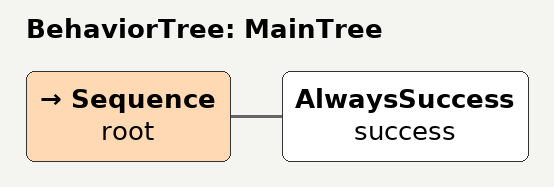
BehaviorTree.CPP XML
<root BTCPP_format="4">
        <BehaviorTree ID="MainTree">
            <Sequence name="root">
                <AlwaysSuccess name="success"/>
            </Sequence>
        </BehaviorTree>
    </root>
